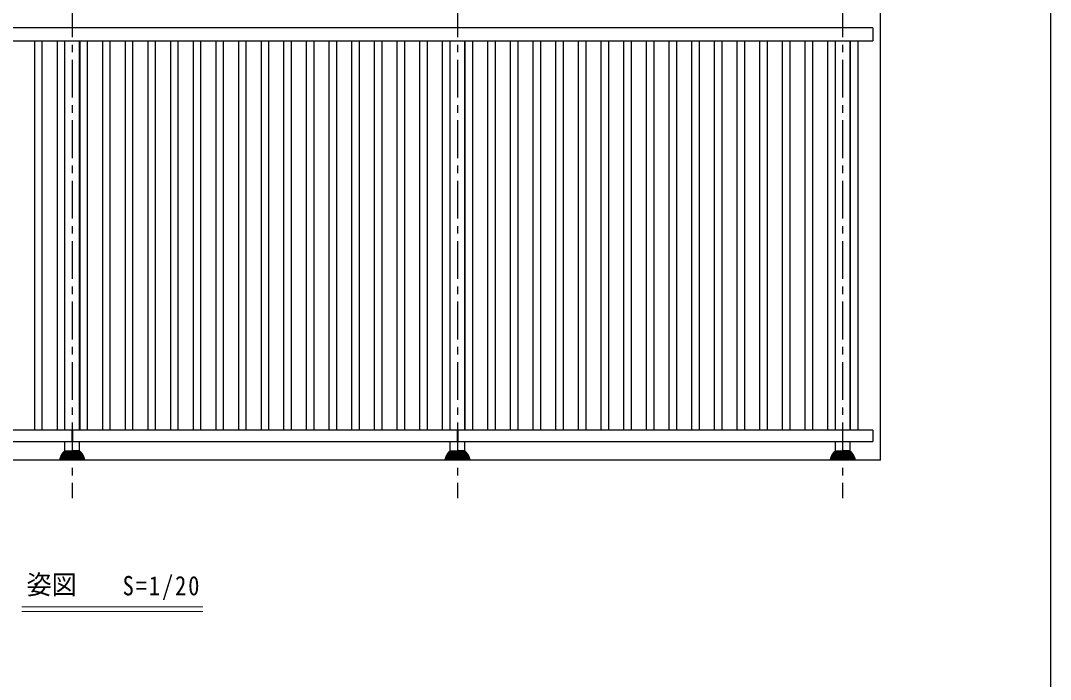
# Model space of a CAD drawing. Units: millimetres at full size, sheet at 1:5, with parts at other scales. Extents: x -1050 to 1050, y -742 to 742.
# Drawn here: x 308 to 990, y 0 to 436 of the extents above; entities that cross this region are included whole.
import ezdxf
from ezdxf.enums import TextEntityAlignment as Align

# ---------------------------------------------------------------- set-up
doc = ezdxf.new("R2010")
doc.units = ezdxf.units.MM
doc.header["$LTSCALE"] = 5
doc.linetypes.add('CHAIN1', pattern=[8, 5, -1, 1, -1])
doc.layers.add('0-9_文字', color=3, linetype='Continuous', lineweight=20)
doc.layers.add('1-5_図枠1_1', color=7, linetype='Continuous')
doc.layers.add('1-6_姿図', color=7, linetype='Continuous')
doc.styles.add('ＭＳ ゴシック', font='')
doc.styles.get('ＭＳ ゴシック').set_extended_font_data('MS Gothic')

msp = doc.modelspace()

# ---------------------------------------------------------------- linework, layer by layer
at = {"layer": '0-9_文字'}
for p, q in [((429.008, 48), (309.255, 48)), ((429.008, 45), (309.255, 45))]:
    msp.add_line(p, q, dxfattribs=at)
at = {"layer": '1-5_図枠1_1'}
msp.add_line((990, 682.5), (990, -707.5), dxfattribs=at)
at = {"layer": '1-6_姿図', "linetype": 'CHAIN1'}
for p, q in [((342.5, 570), (342.5, 120)), ((597.5, 570), (597.5, 120)), ((852.5, 570), (852.5, 120))]:
    msp.add_line(p, q, dxfattribs=at)
at = {"layer": '1-6_姿図'}
for p, q in [((877.5, 145), (877.5, 570)), ((872.5, 431.25), (-90, 431.25)), ((872.5, 431.25), (872.5, 422.5)), ((-90, 422.5), (872.5, 422.5)), ((317.5, 422.5), (317.5, 165)), ((322.5, 422.5), (322.5, 165)), ((332.5, 422.5), (332.5, 165)), ((337.5, 422.5), (337.5, 165)), ((337.75, 165), (337.75, 422.5)), ((347.25, 422.5), (347.25, 165)), ((347.5, 422.5), (347.5, 165)), ((352.5, 422.5), (352.5, 165)), ((362.5, 422.5), (362.5, 165)), ((367.5, 422.5), (367.5, 165)), ((377.5, 422.5), (377.5, 165)), ((382.5, 422.5), (382.5, 165)), ((392.5, 422.5), (392.5, 165)), ((397.5, 422.5), (397.5, 165)), ((407.5, 422.5), (407.5, 165)), ((412.5, 422.5), (412.5, 165)), ((422.5, 422.5), (422.5, 165)), ((427.5, 422.5), (427.5, 165)), ((437.5, 422.5), (437.5, 165)), ((442.5, 422.5), (442.5, 165)), ((452.5, 422.5), (452.5, 165)), ((457.5, 422.5), (457.5, 165)), ((467.5, 422.5), (467.5, 165)), ((472.5, 422.5), (472.5, 165)), ((482.5, 422.5), (482.5, 165)), ((487.5, 422.5), (487.5, 165)), ((497.5, 422.5), (497.5, 165)), ((502.5, 422.5), (502.5, 165)), ((512.5, 422.5), (512.5, 165)), ((517.5, 422.5), (517.5, 165)), ((527.5, 422.5), (527.5, 165)), ((532.5, 422.5), (532.5, 165)), ((542.5, 422.5), (542.5, 165)), ((547.5, 422.5), (547.5, 165)), ((557.5, 422.5), (557.5, 165)), ((562.5, 422.5), (562.5, 165)), ((572.5, 422.5), (572.5, 165)), ((577.5, 422.5), (577.5, 165)), ((587.5, 422.5), (587.5, 165)), ((592.5, 422.5), (592.5, 165)), ((592.75, 165), (592.75, 422.5)), ((602.25, 422.5), (602.25, 165)), ((602.5, 422.5), (602.5, 165)), ((607.5, 422.5), (607.5, 165)), ((617.5, 422.5), (617.5, 165)), ((622.5, 422.5), (622.5, 165)), ((632.5, 422.5), (632.5, 165)), ((637.5, 422.5), (637.5, 165)), ((647.5, 422.5), (647.5, 165)), ((652.5, 422.5), (652.5, 165)), ((662.5, 422.5), (662.5, 165)), ((667.5, 422.5), (667.5, 165)), ((677.5, 422.5), (677.5, 165)), ((682.5, 422.5), (682.5, 165)), ((692.5, 422.5), (692.5, 165)), ((697.5, 422.5), (697.5, 165)), ((707.5, 422.5), (707.5, 165)), ((712.5, 422.5), (712.5, 165)), ((722.5, 422.5), (722.5, 165)), ((727.5, 422.5), (727.5, 165)), ((737.5, 422.5), (737.5, 165)), ((742.5, 422.5), (742.5, 165)), ((752.5, 422.5), (752.5, 165)), ((757.5, 422.5), (757.5, 165)), ((767.5, 422.5), (767.5, 165)), ((772.5, 422.5), (772.5, 165)), ((782.5, 422.5), (782.5, 165)), ((787.5, 422.5), (787.5, 165)), ((797.5, 422.5), (797.5, 165)), ((802.5, 422.5), (802.5, 165)), ((812.5, 422.5), (812.5, 165)), ((817.5, 422.5), (817.5, 165)), ((827.5, 422.5), (827.5, 165)), ((832.5, 422.5), (832.5, 165)), ((842.5, 422.5), (842.5, 165)), ((847.5, 422.5), (847.5, 165)), ((847.75, 165), (847.75, 422.5)), ((857.25, 422.5), (857.25, 165)), ((857.5, 422.5), (857.5, 165)), ((862.5, 422.5), (862.5, 165)), ((342.25, 165), (87.75, 165)), ((342.25, 165), (342.25, 157.5)), ((342.75, 165), (342.75, 157.5)), ((597.25, 165), (342.75, 165)), ((597.25, 165), (597.25, 157.5)), ((597.75, 165), (597.75, 157.5)), ((872.5, 165), (597.75, 165)), ((872.5, 165), (872.5, 157.5)), ((87.75, 157.5), (342.25, 157.5)), ((337.75, 151.25), (337.75, 157.5)), ((342.75, 157.5), (597.25, 157.5)), ((347.25, 157.5), (347.25, 151.25)), ((592.75, 151.25), (592.75, 157.5)), ((597.75, 157.5), (872.5, 157.5)), ((602.25, 157.5), (602.25, 151.25)), ((847.75, 151.25), (847.75, 157.5)), ((857.25, 157.5), (857.25, 151.25)), ((336.573, 150.1), (336.573, 149.8)), ((337.027, 150.6), (342.5, 150.6)), ((337.25, 150.75), (337.25, 150.6)), ((337.75, 151.25), (342.5, 151.25)), ((347.25, 151.25), (342.5, 151.25)), ((347.973, 150.6), (342.5, 150.6)), ((347.75, 150.75), (347.75, 150.6)), ((348.427, 150.1), (348.427, 149.8)), ((591.573, 150.1), (591.573, 149.8)), ((592.027, 150.6), (597.5, 150.6)), ((592.25, 150.75), (592.25, 150.6)), ((592.75, 151.25), (597.5, 151.25)), ((602.25, 151.25), (597.5, 151.25)), ((602.973, 150.6), (597.5, 150.6)), ((602.75, 150.75), (602.75, 150.6)), ((603.427, 150.1), (603.427, 149.8)), ((846.573, 150.1), (846.573, 149.8)), ((847.027, 150.6), (852.5, 150.6)), ((847.25, 150.75), (847.25, 150.6)), ((847.75, 151.25), (852.5, 151.25)), ((857.25, 151.25), (852.5, 151.25)), ((857.973, 150.6), (852.5, 150.6)), ((857.75, 150.75), (857.75, 150.6)), ((858.427, 150.1), (858.427, 149.8)), ((877.5, 145), (-90, 145)), ((334.25, 145.482), (334.25, 145)), ((334.441, 146.311), (334.441, 145.8)), ((334.441, 145.8), (342.5, 145.8)), ((334.687, 147.014), (334.687, 146.599)), ((334.687, 146.6), (342.5, 146.6)), ((335.005, 147.76), (335.005, 147.407)), ((335.005, 147.407), (342.5, 147.407)), ((335.408, 148.524), (335.408, 148.2)), ((335.408, 148.2), (342.5, 148.2)), ((335.86, 149.001), (342.5, 149.001)), ((335.924, 149.302), (335.924, 149.001)), ((336.382, 149.8), (342.5, 149.8)), ((348.618, 149.8), (342.5, 149.8)), ((349.14, 149.001), (342.5, 149.001)), ((349.592, 148.2), (342.5, 148.2)), ((349.995, 147.407), (342.5, 147.407)), ((350.313, 146.6), (342.5, 146.6)), ((350.559, 145.8), (342.5, 145.8)), ((349.076, 149.302), (349.076, 149.001)), ((349.592, 148.524), (349.592, 148.2)), ((349.995, 147.76), (349.995, 147.407)), ((350.313, 147.014), (350.313, 146.599)), ((350.559, 146.311), (350.559, 145.8)), ((350.75, 145.482), (350.75, 145)), ((589.25, 145.482), (589.25, 145)), ((589.441, 146.311), (589.441, 145.8)), ((589.441, 145.8), (597.5, 145.8)), ((589.687, 147.014), (589.687, 146.599)), ((589.687, 146.6), (597.5, 146.6)), ((590.005, 147.76), (590.005, 147.407)), ((590.005, 147.407), (597.5, 147.407)), ((590.408, 148.524), (590.408, 148.2)), ((590.408, 148.2), (597.5, 148.2)), ((590.86, 149.001), (597.5, 149.001)), ((590.924, 149.302), (590.924, 149.001)), ((591.382, 149.8), (597.5, 149.8)), ((603.618, 149.8), (597.5, 149.8)), ((604.14, 149.001), (597.5, 149.001)), ((604.592, 148.2), (597.5, 148.2)), ((604.995, 147.407), (597.5, 147.407)), ((605.313, 146.6), (597.5, 146.6)), ((605.559, 145.8), (597.5, 145.8)), ((604.076, 149.302), (604.076, 149.001)), ((604.592, 148.524), (604.592, 148.2)), ((604.995, 147.76), (604.995, 147.407)), ((605.313, 147.014), (605.313, 146.599)), ((605.559, 146.311), (605.559, 145.8)), ((605.75, 145.482), (605.75, 145)), ((844.25, 145.482), (844.25, 145)), ((844.441, 146.311), (844.441, 145.8)), ((844.441, 145.8), (852.5, 145.8)), ((844.687, 147.014), (844.687, 146.599)), ((844.687, 146.6), (852.5, 146.6)), ((845.005, 147.76), (845.005, 147.407)), ((845.005, 147.407), (852.5, 147.407)), ((845.408, 148.524), (845.408, 148.2)), ((845.408, 148.2), (852.5, 148.2)), ((845.86, 149.001), (852.5, 149.001)), ((845.924, 149.302), (845.924, 149.001)), ((846.382, 149.8), (852.5, 149.8)), ((858.618, 149.8), (852.5, 149.8)), ((859.14, 149.001), (852.5, 149.001)), ((859.592, 148.2), (852.5, 148.2)), ((859.995, 147.407), (852.5, 147.407)), ((860.313, 146.6), (852.5, 146.6)), ((860.559, 145.8), (852.5, 145.8)), ((859.076, 149.302), (859.076, 149.001)), ((859.592, 148.524), (859.592, 148.2)), ((859.995, 147.76), (859.995, 147.407)), ((860.313, 147.014), (860.313, 146.599)), ((860.559, 146.311), (860.559, 145.8)), ((860.75, 145.482), (860.75, 145))]:
    msp.add_line(p, q, dxfattribs=at)
for centre, radius, start, end in [((337.084, 150.089), 0.512, 86.56134, 178.79631), ((337.75, 150.75), 0.5, 90, 180), ((347.25, 150.75), 0.5, 0, 90), ((347.916, 150.089), 0.512, 1.20369, 93.43866), ((592.084, 150.089), 0.512, 86.56134, 178.79631), ((592.75, 150.75), 0.5, 90, 180), ((602.25, 150.75), 0.5, 0, 90), ((602.916, 150.089), 0.512, 1.20369, 93.43866), ((847.084, 150.089), 0.512, 86.56134, 178.79631), ((847.75, 150.75), 0.5, 90, 180), ((857.25, 150.75), 0.5, 0, 90), ((857.916, 150.089), 0.512, 1.20369, 93.43866), ((334.614, 145.48), 0.364, 118.33625, 179.71056), ((334.744, 146.303), 0.303, 100.92102, 178.46143), ((335.056, 147.04), 0.37, 97.87545, 184.11221), ((335.42, 147.785), 0.415, 91.62275, 183.49063), ((335.873, 148.536), 0.466, 91.64474, 181.439), ((336.412, 149.312), 0.488, 86.57068, 181.25523), ((348.588, 149.312), 0.488, 358.74477, 93.42932), ((349.127, 148.536), 0.466, 358.561, 88.35526), ((349.58, 147.785), 0.415, 356.50937, 88.37725), ((349.944, 147.04), 0.37, 355.88779, 82.12455), ((350.256, 146.303), 0.303, 1.53857, 79.07898), ((350.386, 145.48), 0.364, 0.28944, 61.66375), ((589.614, 145.48), 0.364, 118.33625, 179.71056), ((589.744, 146.303), 0.303, 100.92102, 178.46143), ((590.056, 147.04), 0.37, 97.87545, 184.11221), ((590.42, 147.785), 0.415, 91.62275, 183.49063), ((590.873, 148.536), 0.466, 91.64474, 181.439), ((591.412, 149.312), 0.488, 86.57068, 181.25523), ((603.588, 149.312), 0.488, 358.74477, 93.42932), ((604.127, 148.536), 0.466, 358.561, 88.35526), ((604.58, 147.785), 0.415, 356.50937, 88.37725), ((604.944, 147.04), 0.37, 355.88779, 82.12455), ((605.256, 146.303), 0.303, 1.53857, 79.07898), ((605.386, 145.48), 0.364, 0.28944, 61.66375), ((844.614, 145.48), 0.364, 118.33625, 179.71056), ((844.744, 146.303), 0.303, 100.92102, 178.46143), ((845.056, 147.04), 0.37, 97.87545, 184.11221), ((845.42, 147.785), 0.415, 91.62275, 183.49063), ((845.873, 148.536), 0.466, 91.64474, 181.439), ((846.412, 149.312), 0.488, 86.57068, 181.25523), ((858.588, 149.312), 0.488, 358.74477, 93.42932), ((859.127, 148.536), 0.466, 358.561, 88.35526), ((859.58, 147.785), 0.415, 356.50937, 88.37725), ((859.944, 147.04), 0.37, 355.88779, 82.12455), ((860.256, 146.303), 0.303, 1.53857, 79.07898), ((860.386, 145.48), 0.364, 0.28944, 61.66375)]:
    msp.add_arc(centre, radius, start, end, dxfattribs=at)

# ---------------------------------------------------------------- texts
at = {"layer": '0-9_文字', "style": 'ＭＳ ゴシック', "width": 0.95}
msp.add_text('姿図', height=12.83, dxfattribs=at).set_placement((312.321, 52.481), align=Align.BOTTOM_LEFT)
at = {"layer": '0-9_文字', "insert": (375.914, 52.481), "char_height": 12.83, "attachment_point": 7, "style": 'ＭＳ ゴシック'}
msp.add_mtext('\\T1.17;\\W0.85;S=1/20', dxfattribs=at)

doc.saveas('drawing.dxf')
